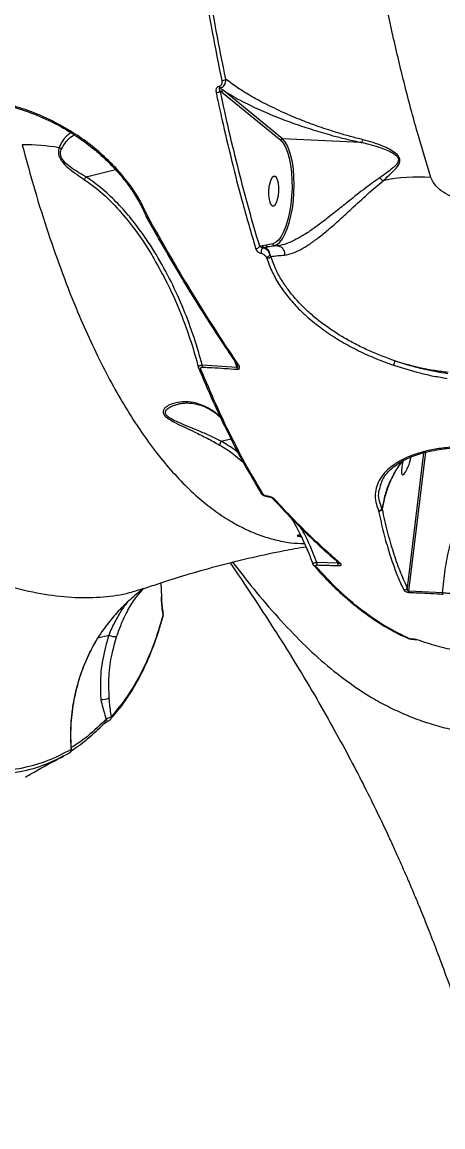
# Model space of a CAD drawing. Header units: millimetres. Extents: x -6328 to 5334, y -5037 to 4112.
# Drawn here: x -2576.2 to -2449, y 770.3 to 1104.7 of the extents above; entities that cross this region are included whole.
import ezdxf

# ---------------------------------------------------------------- set-up
doc = ezdxf.new("R2010")
doc.units = ezdxf.units.MM
for name, color, linetype in [('DIKOM_ОБЪЕКТ', 7, 'Continuous'), ('DIKOM_РАЗМЕР_ЗОНА', 7, 'Continuous'), ('DIKOM_РАЗМЕР_ОБЪЕКТА', 7, 'Continuous')]:
    doc.layers.add(name, color=color, linetype=linetype)
doc.styles.add('style1', font='arial.ttf', dxfattribs={"width": 0.8})
doc.dimstyles.new('1-50', dxfattribs={"dimtxt": 300, "dimasz": 200, "dimexe": 100, "dimexo": 0, "dimgap": 100, "dimtad": 1, "dimtxsty": 'style1', "dimcen": 200, "dimclrd": 7, "dimclre": 7, "dimclrt": 7, "dimadec": 1, "dimazin": 2, "dimtfac": 1, "dimtmove": 0, "dimatfit": 2, "dimfxl": 0, "dimlwd": 25, "dimlwe": 18, "dimarcsym": 0})

# ---------------------------------------------------------------- blocks, each defined once
blk = doc.blocks.new('*D2')
at = {"layer": 'Defpoints', "color": 0, "transparency": 16777216}
for p in [(-5303.77, 2121.42), (-1621.11, 2121.42), (560.33, -2395.62)]:
    blk.add_point(p, dxfattribs=at)
at = {"layer": 'DIKOM_РАЗМЕР_ОБЪЕКТА', "color": 7, "lineweight": 18, "transparency": 16777216}
for p, q in [((-1621.11, 2121.42), (-5403.77, 2121.42)), ((560.33, -2395.62), (-5403.77, -2395.62))]:
    blk.add_line(p, q, dxfattribs=at)
at = {"layer": 'DIKOM_РАЗМЕР_ОБЪЕКТА', "color": 7, "lineweight": 25, "transparency": 16777216}
blk.add_line((-5303.77, -2195.62), (-5303.77, 1921.42), dxfattribs=at)
at = {"layer": 'DIKOM_РАЗМЕР_ОБЪЕКТА', "color": 7, "transparency": 16777216}
for points in [[(-5337.11, 1921.42), (-5270.44, 1921.42), (-5303.77, 2121.42)], [(-5337.11, -2195.62), (-5270.44, -2195.62), (-5303.77, -2395.62)]]:
    blk.add_solid(points, dxfattribs=at)
at = {"layer": 'DIKOM_РАЗМЕР_ОБЪЕКТА', "color": 7, "transparency": 16777216, "insert": (-5556.94, -137.1), "char_height": 300, "attachment_point": 5, "rotation": 90, "style": 'style1'}
blk.add_mtext('4500', dxfattribs=at)
blk = doc.blocks.new('*D3')
at = {"layer": 'Defpoints', "color": 0, "transparency": 16777216}
for p in [(-1814.92, 4111.71), (-5877.98, -3895.62), (33.33, -3895.62)]:
    blk.add_point(p, dxfattribs=at)
at = {"layer": 'DIKOM_РАЗМЕР_ЗОНА', "color": 7, "lineweight": 18, "transparency": 16777216}
for p, q in [((-1814.92, 4111.71), (-5977.98, 4111.71)), ((33.33, -3895.62), (-5977.98, -3895.62))]:
    blk.add_line(p, q, dxfattribs=at)
at = {"layer": 'DIKOM_РАЗМЕР_ЗОНА', "color": 7, "lineweight": 25, "transparency": 16777216}
blk.add_line((-5877.98, 3911.71), (-5877.98, -3695.62), dxfattribs=at)
at = {"layer": 'DIKOM_РАЗМЕР_ЗОНА', "color": 7, "transparency": 16777216}
for points in [[(-5911.31, 3911.71), (-5844.65, 3911.71), (-5877.98, 4111.71)], [(-5911.31, -3695.62), (-5844.65, -3695.62), (-5877.98, -3895.62)]]:
    blk.add_solid(points, dxfattribs=at)
at = {"layer": 'DIKOM_РАЗМЕР_ЗОНА', "color": 7, "transparency": 16777216, "insert": (-6131.15, 108.05), "char_height": 300, "attachment_point": 5, "rotation": 90, "style": 'style1'}
blk.add_mtext('8000', dxfattribs=at)

msp = doc.modelspace()

# ---------------------------------------------------------------- linework, layer by layer
at = {"layer": 'DIKOM_ОБЪЕКТ', "color": 7, "linetype": 'Continuous', "lineweight": 15}
for p, q in [((-2516.297, 1083.878), (-2515.94, 1083.585)), ((-2515.94, 1083.585), (-2498.024, 1068.938)), ((-2497.49, 1069.398), (-2515.406, 1084.045)), ((-2498.024, 1068.938), (-2497.774, 1068.707)), ((-2473.726, 1068.278), (-2497.49, 1069.398)), ((-2556.848, 1057.852), (-2547.917, 1060.051)), ((-2538.658, 1045.87), (-2538.436, 1045.389)), ((-2537.887, 1045.299), (-2538.015, 1045.558)), ((-2537.867, 1045.264), (-2537.887, 1045.299)), ((-2503.544, 1037.009), (-2504.376, 1036.841)), ((-2502.401, 1037.235), (-2503.544, 1037.009)), ((-2503.537, 1036.417), (-2503.136, 1036.494)), ((-2500.424, 1037.595), (-2502.401, 1037.235)), ((-2501.942, 1036.715), (-2499.965, 1037.074)), ((-2498.877, 1037.023), (-2501.942, 1036.715)), ((-2498.877, 1037.023), (-2499.965, 1037.074)), ((-2498.874, 1037.023), (-2498.877, 1037.023)), ((-2502.372, 1033.542), (-2502.215, 1033.18)), ((-2501.027, 1033.783), (-2501.192, 1034.399)), ((-2522.902, 1000.23), (-2522.866, 1000.132)), ((-2522.894, 1000.232), (-2522.822, 999.983)), ((-2511.309, 1000.187), (-2521.729, 1000.839)), ((-2511.862, 1002.004), (-2511.309, 1000.187)), ((-2529.066, 989.069), (-2528.957, 989.102)), ((-2516.057, 977.88), (-2513.063, 978.618)), ((-2512.818, 974.29), (-2509.334, 971.487)), ((-2454.827, 974.361), (-2459.76, 933.51)), ((-2459.257, 932.497), (-2454.18, 974.538)), ((-2462.254, 970.576), (-2462.934, 969.544)), ((-2461.396, 971.742), (-2462.254, 970.576)), ((-2462.058, 970.701), (-2461.254, 971.827)), ((-2467.295, 957.349), (-2466.724, 959.938)), ((-2467.292, 957.376), (-2466.784, 959.733)), ((-2468.489, 956.92), (-2468.442, 956.765)), ((-2468.442, 956.765), (-2468.438, 956.744)), ((-2467.292, 957.376), (-2467.428, 957.438)), ((-2467.295, 957.349), (-2467.292, 957.376)), ((-2488.139, 940.342), (-2488.157, 940.363)), ((-2480.787, 940.915), (-2487.155, 941.107)), ((-2480.956, 941.47), (-2480.787, 940.915)), ((-2480.411, 940.975), (-2480.427, 940.989)), ((-2534.244, 934.986), (-2534.06, 930.779)), ((-2449.205, 931.991), (-2459.257, 932.497)), ((-2553.265, 918.364), (-2549.972, 919.175)), ((-2564.072, 882.408), (-2563.489, 882.76)), ((-2562.581, 883.169), (-2562.423, 883.253))]:
    msp.add_line(p, q, dxfattribs=at)
at = {"layer": 'DIKOM_ОБЪЕКТ', "color": 7, "linetype": 'Continuous', "lineweight": 15, "flags": 128}
for points in [[(-2499.965, 1037.074), (-2499.123, 1037.419), (-2498.293, 1038.114), (-2497.493, 1039.142), (-2496.74, 1040.483), (-2496.051, 1042.106), (-2495.441, 1043.977), (-2494.922, 1046.054), (-2494.506, 1048.294), (-2494.203, 1050.647), (-2494.018, 1053.062), (-2493.956, 1055.487), (-2494.017, 1057.87), (-2494.202, 1060.158), (-2494.505, 1062.302), (-2494.92, 1064.255), (-2495.438, 1065.976), (-2496.048, 1067.427), (-2496.737, 1068.575), (-2497.49, 1069.398)], [(-2497.774, 1068.707), (-2497.256, 1068.086), (-2496.557, 1066.884), (-2495.945, 1065.359), (-2495.434, 1063.548), (-2495.037, 1061.496), (-2494.764, 1059.251), (-2494.62, 1056.869), (-2494.61, 1054.406), (-2494.733, 1051.923), (-2494.987, 1049.478), (-2495.366, 1047.132), (-2495.86, 1044.94), (-2496.457, 1042.956), (-2497.143, 1041.228), (-2497.902, 1039.797), (-2498.715, 1038.699), (-2499.287, 1038.157)], [(-2500.606, 1057.642), (-2501.007, 1056.957), (-2501.337, 1055.995), (-2501.571, 1054.834), (-2501.689, 1053.569), (-2501.682, 1052.301), (-2501.55, 1051.134), (-2501.304, 1050.162), (-2500.963, 1049.463), (-2500.557, 1049.095), (-2500.116, 1049.087), (-2499.678, 1049.44), (-2499.278, 1050.125), (-2498.947, 1051.087), (-2498.713, 1052.248), (-2498.595, 1053.513), (-2498.603, 1054.781), (-2498.735, 1055.948), (-2498.981, 1056.92), (-2499.321, 1057.619), (-2499.728, 1057.987), (-2500.168, 1057.995), (-2500.606, 1057.642)], [(-2499.287, 1038.157), (-2499.563, 1037.959), (-2500.424, 1037.595)], [(-2522.827, 999.98), (-2522.84, 1000.016), (-2522.866, 1000.132)], [(-2462.934, 969.544), (-2462.788, 969.645), (-2462.758, 969.686)], [(-2501.92, 961.194), (-2501.864, 961.11), (-2501.808, 961.082)], [(-2456.8, 917.754), (-2456.954, 917.768), (-2457.095, 917.806)], [(-2550.812, 893.738), (-2550.72, 893.577), (-2550.636, 893.427), (-2550.562, 893.292), (-2550.502, 893.177), (-2550.457, 893.087), (-2550.429, 893.024), (-2550.42, 892.992), (-2550.428, 892.991)], [(-2551.333, 892.379), (-2551.409, 892.311), (-2551.539, 892.228)]]:
    msp.add_lwpolyline(points, dxfattribs=at)
at = {"layer": 'DIKOM_ОБЪЕКТ', "color": 7, "linetype": 'Continuous', "lineweight": 15}
for centre, radius, start, end in [((-2515.725, 1088.416), 1.448, 264.99137, 318.88177), ((-2517.402, 1084.703), 1.379, 264.23675, 323.28819), ((-2515.953, 1085.426), 0.739, 196.13351, 231.8069), ((-2515.415, 1083.515), 0.53, 89.01483, 172.42893), ((-2575.098, 1006.646), 60.887, 80.44002, 90.99875), ((-2563.807, 1068.921), 2.526, 242.1745, 260.90427), ((-2497.499, 1068.868), 0.53, 89.01483, 172.42988), ((-2464.509, 1060.593), 4.681, 219.79714, 236.24242), ((-2456.245, 1003.737), 54.067, 86.169, 101.59212), ((-2538.055, 1045.835), 0.562, 218.93112, 287.42445), ((-2538.027, 1045.82), 0.579, 219.02225, 286.10227), ((-2505.487, 1037.438), 1.261, 265.10067, 331.74769), ((-2503.038, 1036.991), 0.506, 177.96571, 258.84525), ((-2503.648, 1034.07), 2.477, 7.63874, 78.07855), ((-2501.901, 1037.213), 0.5, 177.50045, 265.31972), ((-2499.924, 1037.573), 0.5, 177.50153, 265.31762), ((-2501.452, 1034.997), 2.522, 145.74035, 186.1165), ((-2502.495, 1034.952), 1.416, 274.99344, 336.9952), ((-2502.125, 1034.474), 1.297, 266.03323, 327.81136), ((-2522.164, 1000.296), 0.734, 205.43547, 273.65295), ((-2519.777, 1000.846), 1.952, 180.21032, 196.96332), ((-2510.858, 1001.595), 0.613, 217.09449, 279.85726), ((-2509.355, 1000.142), 1.954, 178.67368, 195.36048), ((-2431.798, 990.732), 33.696, 160.18661, 162.50312), ((-2513.197, 976.166), 3.334, 149.05707, 170.98721), ((-2503.382, 962.507), 0.713, 189.65433, 211.23061), ((-2503.319, 962.575), 0.803, 213.02356, 271.15395), ((-2500.076, 961.162), 0.699, 222.88887, 275.28002), ((-2468.372, 958.024), 1.111, 263.95033, 328.15856), ((-2468.252, 957.794), 1.047, 259.56851, 336.46903), ((-2468.258, 957.785), 1.056, 260.16788, 335.6676), ((-2487.517, 940.896), 0.833, 221.74426, 270.54459), ((-2485.764, 941.082), 1.391, 178.97713, 209.25852), ((-2479.403, 940.865), 1.385, 177.9182, 208.21681), ((-2479.926, 941.549), 0.752, 229.81211, 271.83479), ((-2460.733, 933.88), 1.04, 263.95455, 339.20724), ((-2458.517, 932.608), 0.749, 188.57209, 223.85287), ((-2448.47, 932.08), 0.74, 186.88435, 221.89531), ((-2534.349, 925.055), 0.817, 345.76544, 15.26422), ((-2459.094, 918.961), 0.875, 246.16185, 270.07157), ((-2552.041, 904.685), 5.029, 265.99511, 295.85087), ((-2551.977, 893.007), 0.9, 315.7267, 19.74616), ((-2550.082, 894.333), 0.915, 319.00945, 11.81881), ((-2562.311, 884.357), 0.941, 298.49901, 10.32115), ((-2564.483, 883.177), 0.872, 298.10842, 320.68489)]:
    msp.add_arc(centre, radius, start, end, dxfattribs=at)
for start_param, end_param in [(3.6346609, 5.01251), (1.667089, 3.6346609)]:
    msp.add_ellipse((-2459.919, 972.11), major_axis=(1.327, 4.436), ratio=0.2202402, start_param=start_param, end_param=end_param, dxfattribs=at)
for points, knots in [([(-2452.633, 1057.683), (-2454.012, 1062.185), (-2456.771, 1071.189), (-2460.589, 1085.545), (-2464.161, 1100.507), (-2467.471, 1116.196), (-2470.494, 1132.504), (-2473.229, 1149.479), (-2475.647, 1166.995), (-2477.607, 1183.888), (-2479.164, 1199.956), (-2480.384, 1215.151), (-2481.375, 1230.593), (-2482.134, 1246.32), (-2482.654, 1262.259), (-2482.933, 1278.435), (-2482.965, 1294.755), (-2482.754, 1310.687), (-2482.326, 1326.147), (-2481.663, 1342.169), (-2480.699, 1359.232), (-2479.378, 1377.286), (-2477.635, 1396.658), (-2475.387, 1417.259), (-2472.867, 1436.54), (-2470.389, 1453.142), (-2467.921, 1468.156), (-2465.06, 1483.9), (-2461.762, 1500.274), (-2457.931, 1517.534), (-2453.501, 1535.516), (-2448.827, 1552.511), (-2444.314, 1567.44), (-2440.05, 1580.461), (-2435.598, 1593.013), (-2430.977, 1605.039), (-2426.191, 1616.532), (-2421.251, 1627.44), (-2416.168, 1637.824), (-2412.667, 1644.224), (-2410.914, 1647.429)], [0, 0, 0, 0, 0.0277428, 0.0554856, 0.0835918, 0.1116979, 0.1402848, 0.1688716, 0.1978427, 0.2268138, 0.2503664, 0.2739191, 0.2976931, 0.3214671, 0.3455316, 0.3695961, 0.393891, 0.4181859, 0.4402547, 0.4623235, 0.4890861, 0.5158638, 0.5426264, 0.5757713, 0.6089163, 0.6309326, 0.652949, 0.6796477, 0.7063614, 0.7330602, 0.7661254, 0.7991906, 0.8241634, 0.8492229, 0.8742824, 0.8994293, 0.9244842, 0.9496267, 0.9747692, 1, 1, 1, 1]), ([(-2525.892, 1148.032), (-2525.197, 1142.753), (-2523.804, 1132.187), (-2521.399, 1116.757), (-2518.78, 1101.613), (-2516.828, 1091.856), (-2515.851, 1086.974)], [0, 0, 0, 0, 0.2488775, 0.4981996, 0.7488726, 1, 1, 1, 1]), ([(-2514.634, 1087.464), (-2515.6, 1092.292), (-2517.534, 1101.958), (-2520.142, 1117.02), (-2522.553, 1132.459), (-2523.953, 1143.079), (-2524.653, 1148.393)], [0, 0, 0, 0, 0.2488778, 0.4982002, 0.748873, 1, 1, 1, 1]), ([(-2515.851, 1086.974), (-2515.815, 1086.644), (-2515.76, 1086.156), (-2515.976, 1085.621), (-2516.222, 1085.357), (-2516.47, 1085.244), (-2516.618, 1085.226), (-2516.663, 1085.221)], [0, 0, 0, 0, 0.4385519, 0.6486814, 0.8192315, 0.9451773, 1, 1, 1, 1]), ([(-2516.41, 1084.845), (-2516.334, 1084.853), (-2516.088, 1084.88), (-2515.661, 1085.041), (-2515.184, 1085.425), (-2514.766, 1086.11), (-2514.61, 1086.84), (-2514.629, 1087.338), (-2514.634, 1087.464)], [0, 0, 0, 0, 0.0635458, 0.2059318, 0.3867575, 0.5938455, 0.8977465, 1, 1, 1, 1]), ([(-2473.12, 1069.095), (-2474.44, 1069.424), (-2477.082, 1070.082), (-2481.547, 1071.385), (-2486.453, 1072.991), (-2491.598, 1074.918), (-2496.873, 1077.128), (-2502.038, 1079.569), (-2506.946, 1082.228), (-2511.198, 1084.851), (-2513.489, 1086.594), (-2514.634, 1087.464)], [0, 0, 0, 0, 0.0661314, 0.1323031, 0.238336, 0.3447311, 0.4509767, 0.593956, 0.7292239, 0.864722, 1, 1, 1, 1]), ([(-2516.663, 1085.221), (-2516.712, 1085.215), (-2516.871, 1085.196), (-2517.135, 1085.071), (-2517.404, 1084.779), (-2517.637, 1084.199), (-2517.579, 1083.675), (-2517.54, 1083.331)], [0, 0, 0, 0, 0.0555185, 0.1783962, 0.3495223, 0.5728916, 1, 1, 1, 1]), ([(-2517.54, 1083.331), (-2517.427, 1082.795), (-2516.857, 1080.115), (-2515.341, 1073.212), (-2512.895, 1062.826), (-2509.526, 1049.672), (-2507.002, 1041.01), (-2505.595, 1036.182)], [0, 0, 0, 0, 0.0321573, 0.1607921, 0.4182836, 0.6757752, 1, 1, 1, 1]), ([(-2516.297, 1083.878), (-2516.38, 1084.049), (-2516.504, 1084.302), (-2516.556, 1084.6), (-2516.535, 1084.749), (-2516.482, 1084.827), (-2516.425, 1084.842), (-2516.41, 1084.845)], [0, 0, 0, 0, 0.4939038, 0.7308129, 0.8854639, 0.9700829, 1, 1, 1, 1]), ([(-2515.406, 1084.045), (-2515.517, 1084.133), (-2515.854, 1084.398), (-2516.188, 1084.666), (-2516.41, 1084.845)], [0, 0, 0, 0, 0.3320291, 1, 1, 1, 1]), ([(-2504.376, 1036.841), (-2505.459, 1040.531), (-2507.627, 1047.916), (-2510.678, 1059.512), (-2513.595, 1071.456), (-2515.396, 1079.736), (-2516.297, 1083.878)], [0, 0, 0, 0, 0.2491447, 0.4986289, 0.7491418, 1, 1, 1, 1]), ([(-2515.406, 1084.045), (-2513.758, 1083.042), (-2510.462, 1081.036), (-2504.534, 1078.182), (-2498.673, 1075.73), (-2493.13, 1073.683), (-2487.724, 1071.897), (-2482.573, 1070.406), (-2477.884, 1069.196), (-2475.112, 1068.584), (-2473.726, 1068.278)], [0, 0, 0, 0, 0.1801421, 0.3602677, 0.5134826, 0.627815, 0.7423229, 0.8564285, 0.9282344, 1, 1, 1, 1]), ([(-2538.015, 1045.558), (-2538.763, 1047.195), (-2540.257, 1050.468), (-2543.442, 1055.327), (-2547.263, 1060.031), (-2551.73, 1064.49), (-2556.759, 1068.606), (-2562.273, 1072.289), (-2568.184, 1075.46), (-2574.403, 1078.045), (-2580.818, 1079.985), (-2587.32, 1081.221), (-2593.827, 1081.789), (-2598.048, 1081.545), (-2600.16, 1081.422)], [0, 0, 0, 0, 0.0836186, 0.1671661, 0.2504175, 0.3338525, 0.4173036, 0.5004885, 0.5837385, 0.6671385, 0.7504577, 0.8333964, 0.916628, 1, 1, 1, 1]), ([(-2599.878, 1081.024), (-2598.13, 1081.136), (-2594.899, 1081.343), (-2590.335, 1081.108), (-2586.564, 1080.663), (-2583.493, 1080.119), (-2580.844, 1079.526), (-2576.634, 1078.403), (-2570.754, 1076.307), (-2564.339, 1073.108), (-2559.086, 1069.809), (-2554.986, 1066.762), (-2551.941, 1064.119), (-2549.665, 1061.916), (-2547.784, 1059.946), (-2545.593, 1057.41), (-2543.157, 1054.168), (-2540.634, 1050.201), (-2539.323, 1047.313), (-2538.618, 1045.759)], [0, 0, 0, 0, 0.0701802, 0.129738, 0.1786071, 0.2171349, 0.2493486, 0.2821765, 0.3826485, 0.4841388, 0.5519989, 0.6189717, 0.6815179, 0.7108918, 0.746106, 0.7924193, 0.8499586, 0.9192825, 1, 1, 1, 1]), ([(-2561.416, 1071.19), (-2561.83, 1070.906), (-2562.73, 1070.291), (-2564.007, 1068.774), (-2564.657, 1067.387), (-2564.985, 1066.687)], [0, 0, 0, 0, 0.2972167, 0.6456206, 1, 1, 1, 1]), ([(-2564.206, 1066.427), (-2563.762, 1067.153), (-2562.864, 1068.623), (-2561.484, 1069.967), (-2560.632, 1070.432), (-2560.406, 1070.556)], [0, 0, 0, 0, 0.4177166, 0.84549, 1, 1, 1, 1]), ([(-2576.159, 1067.524), (-2574.909, 1062.932), (-2572.404, 1053.732), (-2568.319, 1040.775), (-2563.994, 1028.453), (-2559.682, 1017.549), (-2555.445, 1007.933), (-2551.32, 999.478), (-2547.032, 991.572), (-2542.57, 984.209), (-2537.945, 977.432), (-2533.15, 971.254), (-2528.209, 965.719), (-2523.237, 960.956), (-2518.261, 956.94), (-2513.491, 953.763), (-2508.837, 951.263), (-2504.31, 949.354), (-2499.715, 947.973), (-2495.243, 947.035), (-2492.275, 946.946), (-2490.88, 946.904)], [0, 0, 0, 0, 0.0626696, 0.1255709, 0.1886279, 0.2519207, 0.3042311, 0.3566316, 0.4094565, 0.462375, 0.515971, 0.5696658, 0.6238071, 0.6780514, 0.7288577, 0.7797502, 0.8246829, 0.8696157, 0.914792, 0.9599683, 1, 1, 1, 1]), ([(-2564.985, 1066.687), (-2565.112, 1066.171), (-2565.341, 1065.23), (-2564.914, 1063.602), (-2563.723, 1061.866), (-2561.821, 1060.168), (-2559.559, 1058.508), (-2558.053, 1057.493), (-2557.292, 1056.981)], [0, 0, 0, 0, 0.1672668, 0.3043206, 0.4416754, 0.6370331, 0.8167204, 1, 1, 1, 1]), ([(-2473.726, 1068.278), (-2473.725, 1068.278), (-2473.721, 1068.278), (-2473.717, 1068.278), (-2473.716, 1068.278), (-2473.716, 1068.279)], [0, 0, 0, 0, 0.3909841, 0.7860417, 1, 1, 1, 1]), ([(-2473.716, 1068.279), (-2473.618, 1068.356), (-2473.437, 1068.5), (-2473.232, 1068.856), (-2473.135, 1069.062), (-2473.12, 1069.095)], [0, 0, 0, 0, 0.4994815, 0.9205566, 1, 1, 1, 1]), ([(-2473.716, 1068.279), (-2473.713, 1068.278), (-2471.66, 1067.87), (-2468.911, 1067.158), (-2465.615, 1065.872), (-2463.933, 1065.018), (-2462.821, 1064.12), (-2462.386, 1063.311), (-2462.449, 1062.446), (-2463.111, 1061.475), (-2464.929, 1059.809), (-2466.766, 1058.529), (-2468.105, 1057.597)], [0, 0, 0, 0, 0.0003162, 0.2742391, 0.3682386, 0.4635033, 0.5235102, 0.5648333, 0.606153, 0.6747017, 0.7630002, 1, 1, 1, 1]), ([(-2467.11, 1056.701), (-2465.872, 1057.782), (-2464.159, 1059.277), (-2462.537, 1061.201), (-2461.981, 1062.33), (-2461.981, 1063.309), (-2462.425, 1064.222), (-2463.506, 1065.246), (-2465.156, 1066.261), (-2468.392, 1067.755), (-2471.112, 1068.526), (-2473.12, 1069.095)], [0, 0, 0, 0, 0.2311133, 0.319666, 0.3914023, 0.4366917, 0.482219, 0.5456618, 0.6397129, 0.7342294, 1, 1, 1, 1]), ([(-2556.854, 1057.847), (-2556.856, 1057.848), (-2557.02, 1057.944), (-2557.913, 1058.464), (-2559.539, 1059.422), (-2561.65, 1060.823), (-2563.39, 1062.273), (-2564.406, 1063.765), (-2564.669, 1065.182), (-2564.371, 1065.983), (-2564.206, 1066.427)], [0, 0, 0, 0, 0.0002729, 0.0414504, 0.2242979, 0.4065738, 0.5849828, 0.712481, 0.840453, 1, 1, 1, 1]), ([(-2557.292, 1056.981), (-2557.285, 1056.999), (-2557.241, 1057.109), (-2557.119, 1057.376), (-2556.948, 1057.681), (-2556.854, 1057.847)], [0, 0, 0, 0, 0.0844006, 0.5004757, 1, 1, 1, 1]), ([(-2557.292, 1056.981), (-2556.207, 1056.215), (-2552.93, 1053.902), (-2548.012, 1049.248), (-2542.319, 1042.406), (-2538.211, 1036.594), (-2536.166, 1032.739), (-2535.754, 1031.964)], [0, 0, 0, 0, 0.1200798, 0.3628699, 0.6060439, 0.9207482, 1, 1, 1, 1]), ([(-2556.848, 1057.852), (-2556.849, 1057.851), (-2556.851, 1057.851), (-2556.853, 1057.849), (-2556.854, 1057.848), (-2556.854, 1057.847)], [0, 0, 0, 0, 0.4569013, 0.8306736, 1, 1, 1, 1]), ([(-2521.729, 1000.839), (-2522.2, 1002.545), (-2523.477, 1007.176), (-2526.038, 1014.628), (-2529.573, 1023.1), (-2533.746, 1031.303), (-2537.872, 1038.014), (-2541.88, 1043.589), (-2545.612, 1048.129), (-2549.945, 1052.56), (-2553.756, 1055.764), (-2556.149, 1057.38), (-2556.848, 1057.852)], [0, 0, 0, 0, 0.0783339, 0.2125921, 0.3472662, 0.4817928, 0.6158493, 0.6916662, 0.7820716, 0.8726186, 0.9628125, 1, 1, 1, 1]), ([(-2468.105, 1057.597), (-2469.733, 1056.42), (-2473.031, 1054.038), (-2477.641, 1050.349), (-2481.849, 1046.968), (-2485.31, 1044.258), (-2488.564, 1041.875), (-2491.356, 1040.033), (-2493.924, 1038.591), (-2496.432, 1037.487), (-2498.045, 1037.094), (-2498.873, 1037.023), (-2498.874, 1037.023)], [0, 0, 0, 0, 0.1631305, 0.3304636, 0.4442545, 0.5606093, 0.6523823, 0.7464294, 0.8222581, 0.9001192, 0.9999871, 1, 1, 1, 1]), ([(-2496.893, 1034.186), (-2496.006, 1034.349), (-2494.459, 1034.633), (-2491.923, 1035.856), (-2489.408, 1037.384), (-2486.634, 1039.402), (-2483.495, 1041.967), (-2480.122, 1044.951), (-2476.152, 1048.605), (-2471.758, 1052.695), (-2468.676, 1055.351), (-2467.11, 1056.701)], [0, 0, 0, 0, 0.1045096, 0.1823156, 0.2623965, 0.3546203, 0.4495241, 0.5618071, 0.6772358, 0.8359151, 1, 1, 1, 1]), ([(-2441.909, 1050.541), (-2443.004, 1050.769), (-2445.168, 1051.22), (-2448.251, 1052.69), (-2450.766, 1054.589), (-2452.14, 1056.366), (-2452.526, 1057.397), (-2452.633, 1057.683)], [0, 0, 0, 0, 0.2385226, 0.4713368, 0.696805, 0.9159909, 1, 1, 1, 1]), ([(-2538.612, 1045.769), (-2538.629, 1045.782), (-2538.664, 1045.81), (-2538.67, 1045.853), (-2538.674, 1045.875)], [0, 0, 0, 0, 0.4721525, 1, 1, 1, 1]), ([(-2538.015, 1045.558), (-2538.106, 1045.56), (-2538.294, 1045.564), (-2538.504, 1045.642), (-2538.581, 1045.732), (-2538.612, 1045.769)], [0, 0, 0, 0, 0.3576693, 0.7339493, 1, 1, 1, 1]), ([(-2538.497, 1045.491), (-2538.493, 1045.483), (-2538.487, 1045.474), (-2538.483, 1045.466), (-2538.482, 1045.464)], [0, 0, 0, 0, 0.7925694, 1, 1, 1, 1]), ([(-2538.484, 1045.452), (-2537.3, 1043.332), (-2534.56, 1038.424), (-2530.216, 1030.975), (-2525.46, 1023.061), (-2520.658, 1015.362), (-2515.952, 1008.057), (-2512.835, 1003.44), (-2511.342, 1001.228)], [0, 0, 0, 0, 0.133409, 0.3087921, 0.4844708, 0.6606369, 0.8374815, 1, 1, 1, 1]), ([(-2510.753, 1000.991), (-2511.028, 1001.397), (-2512.405, 1003.427), (-2515.978, 1008.792), (-2521.449, 1017.325), (-2529.143, 1029.874), (-2534.574, 1039.455), (-2537.867, 1045.264)], [0, 0, 0, 0, 0.0299896, 0.1499527, 0.3900715, 0.6301904, 1, 1, 1, 1]), ([(-2503.537, 1036.417), (-2503.568, 1036.422), (-2503.626, 1036.433), (-2503.743, 1036.467), (-2503.912, 1036.533), (-2504.13, 1036.649), (-2504.283, 1036.758), (-2504.36, 1036.827), (-2504.376, 1036.841)], [0, 0, 0, 0, 0.0644764, 0.1180643, 0.268991, 0.5294818, 0.8996044, 1, 1, 1, 1]), ([(-2503.136, 1036.494), (-2503.017, 1036.517), (-2502.624, 1036.593), (-2502.222, 1036.665), (-2501.942, 1036.715)], [0, 0, 0, 0, 0.3030029, 1, 1, 1, 1]), ([(-2498.874, 1037.023), (-2498.645, 1036.978), (-2498.187, 1036.889), (-2497.586, 1036.414), (-2497.134, 1035.747), (-2496.907, 1035.01), (-2496.873, 1034.477), (-2496.89, 1034.23), (-2496.893, 1034.186)], [0, 0, 0, 0, 0.2045647, 0.4091293, 0.6136943, 0.8182601, 0.9675585, 1, 1, 1, 1]), ([(-2505.595, 1036.182), (-2505.578, 1036.131), (-2505.497, 1035.89), (-2505.255, 1035.495), (-2504.826, 1035.098), (-2504.388, 1034.838), (-2504.103, 1034.765), (-2503.96, 1034.728)], [0, 0, 0, 0, 0.0843516, 0.4026499, 0.6518232, 0.8254915, 1, 1, 1, 1]), ([(-2503.96, 1034.728), (-2503.812, 1034.689), (-2503.516, 1034.613), (-2503.055, 1034.339), (-2502.649, 1033.976), (-2502.46, 1033.68), (-2502.372, 1033.542)], [0, 0, 0, 0, 0.2096764, 0.4181568, 0.729856, 1, 1, 1, 1]), ([(-2501.192, 1034.399), (-2501.303, 1034.634), (-2501.548, 1035.151), (-2502.143, 1035.771), (-2502.841, 1036.228), (-2503.301, 1036.352), (-2503.537, 1036.417)], [0, 0, 0, 0, 0.2543422, 0.5586974, 0.7734627, 1, 1, 1, 1]), ([(-2502.215, 1033.18), (-2501.69, 1031.733), (-2500.682, 1028.949), (-2498.351, 1024.919), (-2495.563, 1021.117), (-2492.233, 1017.472), (-2488.401, 1014.03), (-2484.132, 1010.817), (-2479.491, 1007.861), (-2474.529, 1005.205), (-2469.333, 1002.828), (-2465.732, 1001.517), (-2463.935, 1000.862)], [0, 0, 0, 0, 0.1070822, 0.2059729, 0.3051836, 0.4040767, 0.5033365, 0.6029167, 0.7021785, 0.8013468, 0.9008323, 1, 1, 1, 1]), ([(-2501.027, 1033.783), (-2500.344, 1033.865), (-2499.129, 1034.009), (-2497.574, 1034.133), (-2496.893, 1034.186)], [0, 0, 0, 0, 0.5623929, 1, 1, 1, 1]), ([(-2463.499, 1002.153), (-2466.103, 1003.12), (-2470.043, 1004.584), (-2475.055, 1007.018), (-2479.879, 1009.653), (-2484.365, 1012.614), (-2488.399, 1015.842), (-2492.088, 1019.232), (-2495.248, 1022.847), (-2497.782, 1026.612), (-2499.64, 1029.951), (-2500.515, 1032.367), (-2501.027, 1033.783)], [0, 0, 0, 0, 0.1468748, 0.2222339, 0.2981482, 0.444988, 0.5203448, 0.5962631, 0.7424206, 0.8174389, 0.8930195, 1, 1, 1, 1]), ([(-2539.585, 933.244), (-2540.963, 932.782), (-2544.742, 931.517), (-2551.542, 930.479), (-2560.068, 930.295), (-2569.265, 931.29), (-2578.096, 933.222), (-2586.341, 935.728), (-2593.83, 938.491), (-2601.606, 941.832), (-2609.652, 945.753), (-2617.988, 950.272), (-2626.571, 955.378), (-2635.393, 961.073), (-2644.251, 967.224), (-2653.114, 973.787), (-2661.965, 980.727), (-2670.943, 988.152), (-2679.305, 995.416), (-2686.993, 1002.376), (-2693.994, 1008.928), (-2701.035, 1015.739), (-2708.919, 1023.588), (-2714.465, 1029.367), (-2717.645, 1032.68)], [0, 0, 0, 0, 0.0356637, 0.0977986, 0.160153, 0.2229537, 0.2859796, 0.3301952, 0.3745664, 0.4190153, 0.4640269, 0.5091186, 0.5547823, 0.6005288, 0.6464416, 0.6900526, 0.7336638, 0.7775603, 0.8214569, 0.8547868, 0.8881167, 0.9215722, 0.9550277, 1, 1, 1, 1]), ([(-2535.754, 1031.964), (-2534.467, 1029.677), (-2531.464, 1024.343), (-2528.044, 1016.223), (-2525.022, 1007.89), (-2523.584, 1002.718), (-2522.866, 1000.132)], [0, 0, 0, 0, 0.2270745, 0.5297171, 0.7648553, 1, 1, 1, 1]), ([(-2521.729, 1000.839), (-2521.904, 1000.82), (-2522.255, 1000.781), (-2522.641, 1000.65), (-2522.876, 1000.479), (-2522.944, 1000.331), (-2522.908, 1000.246), (-2522.902, 1000.23)], [0, 0, 0, 0, 0.2266384, 0.4531475, 0.6843298, 0.9426202, 1, 1, 1, 1]), ([(-2522.866, 1000.132), (-2521.402, 996.652), (-2518.471, 989.686), (-2513.847, 979.982), (-2509.07, 970.782), (-2505.747, 965.188), (-2504.085, 962.388)], [0, 0, 0, 0, 0.2489044, 0.4982428, 0.7488997, 1, 1, 1, 1]), ([(-2522.117, 999.563), (-2522.15, 999.668), (-2522.208, 999.852), (-2522.152, 1000.074), (-2522.022, 1000.205), (-2521.851, 1000.273), (-2521.713, 1000.275), (-2521.644, 1000.276)], [0, 0, 0, 0, 0.3196286, 0.5618766, 0.7279416, 0.8640377, 1, 1, 1, 1]), ([(-2521.644, 1000.276), (-2521.009, 1000.244), (-2517.833, 1000.084), (-2514.364, 999.86), (-2511.531, 999.646), (-2511.239, 999.624)], [0, 0, 0, 0, 0.1831691, 0.9158786, 1, 1, 1, 1]), ([(-2511.356, 1001.223), (-2511.337, 1001.2), (-2511.252, 1001.099), (-2511.219, 1000.993), (-2511.214, 1000.978), (-2511.213, 1000.976)], [0, 0, 0, 0, 0.1935684, 0.8859905, 1, 1, 1, 1]), ([(-2511.218, 1000.977), (-2511.177, 1000.839), (-2511.11, 1000.614), (-2511.084, 1000.35), (-2511.11, 1000.218), (-2511.149, 1000.169), (-2511.177, 1000.156), (-2511.209, 1000.152), (-2511.251, 1000.158), (-2511.287, 1000.176), (-2511.309, 1000.187)], [0, 0, 0, 0, 0.4109832, 0.6704854, 0.795364, 0.8386082, 0.8822684, 0.8945286, 0.9373604, 1, 1, 1, 1]), ([(-2511.239, 999.624), (-2511.138, 999.622), (-2510.934, 999.618), (-2510.697, 999.7), (-2510.513, 999.853), (-2510.411, 1000.135), (-2510.481, 1000.538), (-2510.664, 1000.843), (-2510.753, 1000.991)], [0, 0, 0, 0, 0.1098635, 0.2200424, 0.3257284, 0.4925231, 0.7537199, 1, 1, 1, 1]), ([(-2463.935, 1000.862), (-2461.268, 1000.021), (-2457.234, 998.749), (-2451.789, 997.543), (-2449.061, 997.095), (-2447.692, 996.87)], [0, 0, 0, 0, 0.4927635, 0.7454697, 1, 1, 1, 1]), ([(-2463.499, 1002.153), (-2460.86, 1001.409), (-2456.866, 1000.283), (-2451.472, 999.279), (-2448.768, 998.936), (-2447.411, 998.764)], [0, 0, 0, 0, 0.4927819, 0.7454818, 1, 1, 1, 1]), ([(-2447.568, 998.228), (-2450.18, 998.69), (-2454.131, 999.39), (-2459.474, 1000.831), (-2462.154, 1001.712), (-2463.499, 1002.153)], [0, 0, 0, 0, 0.492808, 0.7454984, 1, 1, 1, 1]), ([(-2503.302, 961.772), (-2504.954, 964.551), (-2508.259, 970.112), (-2513.032, 979.288), (-2517.68, 989.025), (-2520.637, 996.048), (-2522.117, 999.563)], [0, 0, 0, 0, 0.2489043, 0.4982428, 0.7488998, 1, 1, 1, 1]), ([(-2516.173, 985.034), (-2516.487, 985.343), (-2517.571, 986.412), (-2519.778, 987.883), (-2522.782, 989.267), (-2526.086, 989.871), (-2529.288, 989.703), (-2531.576, 988.971), (-2532.867, 988.1), (-2533.474, 987.402), (-2533.659, 986.555), (-2533.131, 985.575), (-2531.769, 984.469), (-2529.564, 983.273), (-2526.825, 981.974), (-2523.671, 980.489), (-2520.17, 978.766), (-2517.722, 977.384), (-2516.49, 976.688)], [0, 0, 0, 0, 0.0282272, 0.0975053, 0.1967256, 0.2986643, 0.4033246, 0.510106, 0.5481882, 0.5867493, 0.6290905, 0.6639412, 0.6988393, 0.7504473, 0.803129, 0.8569733, 0.9279849, 1, 1, 1, 1]), ([(-2516.057, 977.88), (-2517.156, 978.424), (-2519.364, 979.516), (-2522.648, 980.941), (-2525.827, 982.249), (-2528.721, 983.431), (-2531.009, 984.495), (-2532.382, 985.454), (-2532.957, 986.316), (-2532.766, 987.207), (-2531.839, 988.021), (-2530.531, 988.672), (-2529.523, 988.946), (-2529.066, 989.069)], [0, 0, 0, 0, 0.1185202, 0.2381459, 0.3418079, 0.4470326, 0.5407904, 0.5958274, 0.6507237, 0.7211556, 0.815003, 0.9162869, 1, 1, 1, 1]), ([(-2529.071, 989.081), (-2528.988, 989.103), (-2528.456, 989.251), (-2527.319, 989.412), (-2525.689, 989.46), (-2523.943, 989.25), (-2522.233, 988.803), (-2520.569, 988.134), (-2518.904, 987.208), (-2517.478, 986.224), (-2516.588, 985.416), (-2516.271, 985.128)], [0, 0, 0, 0, 0.0230535, 0.1484346, 0.2958129, 0.4353796, 0.5667504, 0.690437, 0.8075069, 0.9313745, 1, 1, 1, 1]), ([(-2516.49, 976.688), (-2515.338, 976.031), (-2514.066, 975.305), (-2512.926, 974.378), (-2512.818, 974.29)], [0, 0, 0, 0, 0.9053163, 1, 1, 1, 1]), ([(-2510.844, 974.373), (-2511.201, 974.657), (-2512.849, 975.965), (-2514.648, 977.039), (-2516.057, 977.88)], [0, 0, 0, 0, 0.2165644, 1, 1, 1, 1]), ([(-2428.988, 975.073), (-2430.882, 975.361), (-2434.672, 975.936), (-2440.047, 976.259), (-2445.082, 976.196), (-2449.72, 975.757), (-2454, 974.964), (-2457.846, 973.824), (-2461.222, 972.378), (-2464.079, 970.66), (-2466.358, 968.697), (-2468.048, 966.539), (-2469.122, 964.241), (-2469.543, 961.847), (-2469.399, 959.4), (-2468.792, 957.746), (-2468.489, 956.92)], [0, 0, 0, 0, 0.0751074, 0.1502148, 0.2212822, 0.2925775, 0.3636452, 0.4347702, 0.5061233, 0.5772487, 0.64834, 0.7196587, 0.7907511, 0.8604287, 0.9303186, 1, 1, 1, 1]), ([(-2463.186, 970.578), (-2463.019, 970.711), (-2462.328, 971.259), (-2460.833, 972.116), (-2458.716, 973.127), (-2456.347, 973.981), (-2453.751, 974.69), (-2450.923, 975.25), (-2447.868, 975.656), (-2444.611, 975.897), (-2441.177, 975.965), (-2437.6, 975.857), (-2433.911, 975.555), (-2430.987, 975.215), (-2429.286, 974.912), (-2428.859, 974.836)], [0, 0, 0, 0, 0.0271802, 0.1125301, 0.1965194, 0.2797673, 0.3629849, 0.4474824, 0.5331683, 0.619858, 0.7072887, 0.7951469, 0.8830647, 0.9706405, 1, 1, 1, 1]), ([(-2430.036, 975.039), (-2430.194, 974.93), (-2431.323, 974.147), (-2433.173, 972.398), (-2435.594, 969.84), (-2438.092, 966.62), (-2440.579, 962.726), (-2443.13, 957.711), (-2445.373, 952.016), (-2447.21, 945.595), (-2448.549, 938.926), (-2448.986, 934.303), (-2449.205, 931.991)], [0, 0, 0, 0, 0.0116797, 0.0837784, 0.1577185, 0.2316732, 0.3395897, 0.4481346, 0.5846592, 0.7212071, 0.8606007, 1, 1, 1, 1]), ([(-2467.983, 963.844), (-2467.807, 964.627), (-2467.496, 966.006), (-2466.236, 967.815), (-2464.916, 969.396), (-2463.585, 970.279), (-2462.927, 970.715)], [0, 0, 0, 0, 0.3046199, 0.5369243, 0.7709411, 1, 1, 1, 1]), ([(-2466.775, 959.732), (-2466.62, 960.396), (-2466.249, 961.992), (-2465.455, 964.372), (-2464.425, 966.746), (-2463.526, 968.479), (-2462.92, 969.407), (-2462.744, 969.676)], [0, 0, 0, 0, 0.1942198, 0.4668084, 0.7126168, 0.9166734, 1, 1, 1, 1]), ([(-2462.755, 969.672), (-2462.61, 969.911), (-2462.398, 970.262), (-2462.154, 970.589), (-2462.077, 970.692)], [0, 0, 0, 0, 0.6834261, 1, 1, 1, 1]), ([(-2462.254, 970.576), (-2462.237, 970.583), (-2462.16, 970.615), (-2462.124, 970.679), (-2462.096, 970.729)], [0, 0, 0, 0, 0.2145499, 1, 1, 1, 1]), ([(-2462.934, 969.544), (-2463.676, 968.246), (-2465.16, 965.648), (-2466.574, 961.636), (-2467.142, 958.843), (-2467.428, 957.438)], [0, 0, 0, 0, 0.3317424, 0.6638449, 1, 1, 1, 1]), ([(-2467.428, 957.438), (-2467.736, 958.32), (-2468.356, 960.096), (-2468.546, 962.266), (-2468.116, 963.473), (-2467.983, 963.844)], [0, 0, 0, 0, 0.405421, 0.8167745, 1, 1, 1, 1]), ([(-2503.982, 962.143), (-2503.974, 962.123), (-2503.914, 961.974), (-2503.655, 961.74), (-2503.201, 961.42), (-2502.539, 961.167), (-2502.039, 961.111), (-2501.808, 961.085)], [0, 0, 0, 0, 0.0272294, 0.1950932, 0.4297514, 0.7367902, 1, 1, 1, 1]), ([(-2501.92, 961.194), (-2501.966, 961.198), (-2502.149, 961.211), (-2502.482, 961.279), (-2502.852, 961.417), (-2503.15, 961.587), (-2503.251, 961.711), (-2503.302, 961.772)], [0, 0, 0, 0, 0.0798484, 0.318135, 0.5555822, 0.7774002, 1, 1, 1, 1]), ([(-2500.011, 960.466), (-2500.114, 960.558), (-2500.32, 960.741), (-2500.823, 960.974), (-2501.379, 961.14), (-2501.751, 961.177), (-2501.92, 961.194)], [0, 0, 0, 0, 0.2591499, 0.5177317, 0.7812284, 1, 1, 1, 1]), ([(-2501.804, 961.08), (-2501.78, 961.079), (-2501.672, 961.076), (-2501.435, 961.038), (-2501.118, 960.957), (-2500.834, 960.843), (-2500.658, 960.744), (-2500.584, 960.681), (-2500.587, 960.685), (-2500.588, 960.686)], [0, 0, 0, 0, 0.047665, 0.2089788, 0.4039144, 0.6249641, 0.8008025, 0.9362193, 1, 1, 1, 1]), ([(-2500.582, 960.699), (-2499.207, 959.208), (-2496.214, 955.961), (-2491.615, 951.294), (-2486.795, 946.666), (-2483.062, 943.242), (-2480.942, 941.455), (-2480.412, 941.008)], [0, 0, 0, 0, 0.2037562, 0.4436587, 0.6826113, 0.9206537, 1, 1, 1, 1]), ([(-2479.902, 940.797), (-2480.177, 941.035), (-2481.555, 942.225), (-2485.148, 945.423), (-2490.695, 950.686), (-2496.025, 956.14), (-2499.133, 959.512), (-2500.011, 960.466)], [0, 0, 0, 0, 0.0413727, 0.2068703, 0.53815, 0.8694302, 1, 1, 1, 1]), ([(-2468.438, 956.744), (-2468.379, 956.461), (-2468.087, 955.047), (-2467.287, 951.464), (-2465.93, 946.259), (-2464.234, 940.981), (-2462.536, 936.51), (-2461.407, 934.067), (-2460.842, 932.845)], [0, 0, 0, 0, 0.0299885, 0.1499472, 0.3900562, 0.630165, 0.8150826, 1, 1, 1, 1]), ([(-2459.76, 933.51), (-2460.51, 935.166), (-2462.012, 938.479), (-2463.99, 944.194), (-2465.785, 950.408), (-2466.792, 955.034), (-2467.295, 957.349)], [0, 0, 0, 0, 0.2490861, 0.498536, 0.7490844, 1, 1, 1, 1]), ([(-2494.978, 954.763), (-2494.928, 954.687), (-2493.838, 953.024), (-2492.176, 949.865), (-2490.773, 946.707), (-2490.137, 945.275)], [0, 0, 0, 0, 0.0252455, 0.5579699, 1, 1, 1, 1]), ([(-2487.155, 941.107), (-2488.166, 943.866), (-2489.496, 947.499), (-2491.454, 950.848), (-2491.925, 951.654)], [0, 0, 0, 0, 0.7595993, 1, 1, 1, 1]), ([(-2492.224, 949.457), (-2492.298, 949.459), (-2492.724, 949.471), (-2493.044, 949.367), (-2493.031, 949.206), (-2492.448, 949.069), (-2492.217, 949.015)], [0, 0, 0, 0, 0.0828904, 0.479185, 0.7944558, 1, 1, 1, 1]), ([(-2491.888, 949.113), (-2491.984, 949.133), (-2492.144, 949.168), (-2492.355, 949.262), (-2492.429, 949.364), (-2492.156, 949.408), (-2492.069, 949.422)], [0, 0, 0, 0, 0.1512388, 0.2543983, 0.7615994, 1, 1, 1, 1]), ([(-2492.217, 949.015), (-2492.14, 948.989), (-2492.049, 948.958), (-2491.829, 948.92), (-2491.798, 948.914)], [0, 0, 0, 0, 0.8576581, 1, 1, 1, 1]), ([(-2539.554, 933.153), (-2538.064, 933.683), (-2533.476, 935.315), (-2525.698, 937.724), (-2516.223, 940.401), (-2506.655, 942.746), (-2498.06, 944.609), (-2492.629, 945.554), (-2490.438, 945.935)], [0, 0, 0, 0, 0.0929914, 0.2863285, 0.4801148, 0.674236, 0.868571, 1, 1, 1, 1]), ([(-2490.119, 945.241), (-2490.034, 945.056), (-2489.367, 943.59), (-2488.84, 942.073), (-2488.379, 940.749)], [0, 0, 0, 0, 0.1265818, 1, 1, 1, 1]), ([(-2513.321, 941.057), (-2511.115, 937.802), (-2506.643, 931.2), (-2500.206, 921.294), (-2493.898, 911.239), (-2487.99, 901.386), (-2482.487, 891.757), (-2477.597, 882.778), (-2473.25, 874.414), (-2469.386, 866.64), (-2466.404, 860.376), (-2464.156, 855.502), (-2462.526, 851.889), (-2460.974, 848.378), (-2459.352, 844.635), (-2457.516, 840.299), (-2455.412, 835.193), (-2453.065, 829.309), (-2450.501, 822.658), (-2447.711, 815.112), (-2445.432, 808.752), (-2444.128, 804.893), (-2443.781, 803.868)], [0, 0, 0, 0, 0.0791075, 0.1604175, 0.2358205, 0.3145864, 0.3866529, 0.4527087, 0.5133182, 0.5689336, 0.6199072, 0.646528, 0.6718142, 0.6957957, 0.7199706, 0.7498033, 0.7858224, 0.8255036, 0.8708413, 0.9220078, 0.9792634, 1, 1, 1, 1]), ([(-2512.567, 941.243), (-2510.455, 938.529), (-2505.8, 932.55), (-2498.806, 924.386), (-2491.384, 916.558), (-2483.876, 909.697), (-2476.682, 904.154), (-2470.323, 900.093), (-2464.877, 897.158), (-2459.824, 894.853), (-2454.618, 892.895), (-2449.231, 891.278), (-2443.655, 890.009), (-2437.874, 889.088), (-2431.895, 888.517), (-2425.009, 888.271), (-2417.134, 888.5), (-2408.161, 889.365), (-2398.795, 890.834), (-2389.02, 892.899), (-2378.8, 895.559), (-2368.152, 898.798), (-2357.054, 902.608), (-2345.547, 906.955), (-2334.405, 911.508), (-2323.763, 916.097), (-2317.004, 919.17), (-2313.622, 920.707)], [0, 0, 0, 0, 0.0426656, 0.0940149, 0.1454745, 0.197433, 0.249493, 0.2907365, 0.3218751, 0.3530137, 0.384248, 0.4154821, 0.447019, 0.4785559, 0.5102017, 0.5418475, 0.5843467, 0.6267512, 0.6692255, 0.7120211, 0.7548881, 0.7982611, 0.8417068, 0.8854798, 0.9293247, 0.9646443, 1, 1, 1, 1]), ([(-2488.371, 940.751), (-2488.343, 940.671), (-2488.287, 940.516), (-2488.183, 940.403), (-2488.132, 940.348)], [0, 0, 0, 0, 0.5157499, 1, 1, 1, 1]), ([(-2487.155, 941.107), (-2487.346, 941.079), (-2487.729, 941.023), (-2488.137, 940.922), (-2488.372, 940.827), (-2488.368, 940.777), (-2488.366, 940.754)], [0, 0, 0, 0, 0.2621405, 0.524423, 0.7848421, 1, 1, 1, 1]), ([(-2488.13, 940.379), (-2487.444, 939.595), (-2485.568, 937.448), (-2482.442, 934.266), (-2478.764, 930.812), (-2475.045, 927.682), (-2471.289, 924.865), (-2467.495, 922.35), (-2463.654, 920.173), (-2460.968, 918.788), (-2459.553, 918.22), (-2459.444, 918.176)], [0, 0, 0, 0, 0.0753868, 0.2064772, 0.3374641, 0.4680752, 0.5982184, 0.7282719, 0.8585944, 0.9890632, 1, 1, 1, 1]), ([(-2487.509, 940.063), (-2487.514, 940.069), (-2487.552, 940.114), (-2487.585, 940.191), (-2487.547, 940.284), (-2487.429, 940.354), (-2487.235, 940.399), (-2487.064, 940.401), (-2486.978, 940.402)], [0, 0, 0, 0, 0.0354343, 0.257347, 0.4482178, 0.6281242, 0.8143664, 1, 1, 1, 1]), ([(-2459.093, 918.086), (-2461.523, 919.265), (-2466.389, 921.626), (-2473.555, 926.629), (-2480.629, 932.619), (-2485.214, 937.579), (-2487.509, 940.063)], [0, 0, 0, 0, 0.2482766, 0.4972325, 0.7482654, 1, 1, 1, 1]), ([(-2486.978, 940.402), (-2486.344, 940.388), (-2484.226, 940.34), (-2482.107, 940.264), (-2480.623, 940.21)], [0, 0, 0, 0, 0.2996328, 1, 1, 1, 1]), ([(-2480.511, 940.984), (-2480.516, 940.963), (-2480.523, 940.93), (-2480.552, 940.893), (-2480.592, 940.872), (-2480.649, 940.868), (-2480.716, 940.883), (-2480.763, 940.904), (-2480.787, 940.915)], [0, 0, 0, 0, 0.213579, 0.3495327, 0.5083757, 0.6581904, 0.8201354, 1, 1, 1, 1]), ([(-2480.623, 940.21), (-2480.494, 940.209), (-2480.236, 940.208), (-2479.943, 940.267), (-2479.76, 940.367), (-2479.697, 940.505), (-2479.752, 940.654), (-2479.858, 940.756), (-2479.902, 940.797)], [0, 0, 0, 0, 0.1643489, 0.329157, 0.4897515, 0.661608, 0.8613781, 1, 1, 1, 1]), ([(-2539.614, 933.124), (-2540.274, 932.614), (-2542.19, 931.133), (-2545.361, 928.244), (-2548.908, 924.481), (-2551.738, 920.858), (-2553.223, 918.457), (-2553.781, 917.555)], [0, 0, 0, 0, 0.1244803, 0.3615553, 0.6041678, 0.8512937, 1, 1, 1, 1]), ([(-2547.514, 918.928), (-2547.052, 920.213), (-2546.115, 922.822), (-2544.295, 926.61), (-2542.12, 930.217), (-2540.427, 932.176), (-2539.598, 933.137)], [0, 0, 0, 0, 0.210357, 0.4271732, 0.7192114, 1, 1, 1, 1]), ([(-2539.615, 933.125), (-2539.609, 933.13), (-2539.593, 933.145), (-2539.415, 933.241), (-2539.446, 933.228), (-2539.454, 933.225)], [0, 0, 0, 0, 0.3140232, 0.8370681, 1, 1, 1, 1]), ([(-2460.842, 932.845), (-2460.756, 932.726), (-2460.633, 932.557), (-2460.205, 932.334), (-2459.848, 932.208), (-2459.477, 932.128), (-2459.225, 932.098), (-2459.091, 932.091), (-2459.057, 932.089)], [0, 0, 0, 0, 0.4029944, 0.5733156, 0.7451256, 0.8533581, 0.9617344, 1, 1, 1, 1]), ([(-2459.257, 932.497), (-2459.269, 932.492), (-2459.293, 932.482), (-2459.337, 932.474), (-2459.375, 932.476), (-2459.413, 932.484), (-2459.455, 932.501), (-2459.549, 932.57), (-2459.635, 932.717), (-2459.711, 932.947), (-2459.755, 933.218), (-2459.758, 933.414), (-2459.76, 933.51)], [0, 0, 0, 0, 0.0254608, 0.0517463, 0.0782608, 0.0864713, 0.1149989, 0.1528949, 0.3029807, 0.4907534, 0.7490049, 1, 1, 1, 1]), ([(-2533.546, 925.33), (-2533.549, 925.347), (-2533.809, 926.908), (-2533.988, 928.716), (-2534.057, 930.513), (-2534.066, 930.733)], [0, 0, 0, 0, 0.0092271, 0.8784166, 1, 1, 1, 1]), ([(-2534.06, 930.779), (-2534.043, 930.294), (-2533.977, 928.444), (-2533.737, 926.618), (-2533.56, 925.271)], [0, 0, 0, 0, 0.2623631, 1, 1, 1, 1]), ([(-2459.057, 932.089), (-2458.445, 932.065), (-2455.389, 931.945), (-2452.042, 931.772), (-2449.303, 931.603), (-2449.021, 931.586)], [0, 0, 0, 0, 0.1831691, 0.9158785, 1, 1, 1, 1]), ([(-2446.873, 931.757), (-2447.015, 931.758), (-2447.298, 931.76), (-2447.955, 931.817), (-2448.635, 931.901), (-2449.032, 931.964), (-2449.205, 931.991)], [0, 0, 0, 0, 0.2829499, 0.5675041, 0.8112066, 1, 1, 1, 1]), ([(-2544.304, 929.113), (-2544.543, 928.84), (-2545.539, 927.701), (-2547.154, 925.075), (-2548.788, 921.974), (-2549.68, 919.885), (-2549.965, 919.176), (-2549.965, 919.175)], [0, 0, 0, 0, 0.1110801, 0.4625531, 0.8219307, 0.9998102, 1, 1, 1, 1]), ([(-2549.31, 893.864), (-2549.246, 893.94), (-2548.518, 894.799), (-2546.866, 896.664), (-2544.596, 899.824), (-2542.26, 903.491), (-2540.112, 907.423), (-2538.142, 911.602), (-2536.354, 916.043), (-2534.816, 920.447), (-2533.963, 923.485), (-2533.576, 924.862)], [0, 0, 0, 0, 0.0094602, 0.1065846, 0.2373527, 0.3681875, 0.4987834, 0.6291676, 0.7599274, 0.8912142, 1, 1, 1, 1]), ([(-2533.56, 925.271), (-2534.486, 922.201), (-2536.34, 916.053), (-2539.964, 907.959), (-2544.158, 900.63), (-2547.509, 896.559), (-2549.186, 894.52)], [0, 0, 0, 0, 0.248276, 0.4972311, 0.7482642, 1, 1, 1, 1]), ([(-2533.583, 924.86), (-2533.546, 924.96), (-2533.491, 925.109), (-2533.529, 925.275), (-2533.541, 925.329)], [0, 0, 0, 0, 0.6738265, 1, 1, 1, 1]), ([(-2533.541, 925.331), (-2533.535, 925.328), (-2533.514, 925.319), (-2533.542, 925.29), (-2533.56, 925.271)], [0, 0, 0, 0, 0.318225, 1, 1, 1, 1]), ([(-2553.781, 917.555), (-2554.428, 916.397), (-2556.37, 912.915), (-2558.891, 906.624), (-2560.764, 899.065), (-2561.645, 891.613), (-2561.472, 886.902), (-2561.385, 884.526)], [0, 0, 0, 0, 0.1161126, 0.348861, 0.5873476, 0.791863, 1, 1, 1, 1]), ([(-2561.25, 884.517), (-2561.312, 885.268), (-2561.485, 887.377), (-2561.45, 890.877), (-2561.169, 894.983), (-2560.582, 899.066), (-2559.715, 903.079), (-2558.571, 906.994), (-2557.156, 910.783), (-2555.562, 914.329), (-2554.315, 916.529), (-2553.727, 917.566)], [0, 0, 0, 0, 0.0660166, 0.1854653, 0.3049246, 0.4243901, 0.543715, 0.661432, 0.7786358, 0.8955714, 1, 1, 1, 1]), ([(-2553.755, 917.582), (-2553.755, 917.574), (-2553.753, 917.559), (-2553.772, 917.557), (-2553.781, 917.555)], [0, 0, 0, 0, 0.5288381, 1, 1, 1, 1]), ([(-2549.972, 919.175), (-2550.657, 916.784), (-2552.044, 911.945), (-2552.645, 905.315), (-2552.46, 901.189), (-2552.392, 899.668)], [0, 0, 0, 0, 0.3814249, 0.7719511, 1, 1, 1, 1]), ([(-2549.848, 900.159), (-2549.919, 902.381), (-2550.061, 906.869), (-2549.215, 913.189), (-2548.05, 917.118), (-2547.514, 918.928)], [0, 0, 0, 0, 0.3460024, 0.6987424, 1, 1, 1, 1]), ([(-2549.965, 919.175), (-2549.967, 919.175), (-2549.969, 919.176), (-2549.971, 919.175), (-2549.972, 919.175)], [0, 0, 0, 0, 0.5313258, 1, 1, 1, 1]), ([(-2549.965, 919.175), (-2549.755, 919.095), (-2549.335, 918.936), (-2548.69, 918.791), (-2548.125, 918.738), (-2547.744, 918.784), (-2547.574, 918.866), (-2547.525, 918.917), (-2547.514, 918.928)], [0, 0, 0, 0, 0.2046015, 0.4092031, 0.6138048, 0.8184071, 0.9603891, 1, 1, 1, 1]), ([(-2459.447, 918.162), (-2459.443, 918.16), (-2459.376, 918.118), (-2459.193, 918.077), (-2458.87, 918), (-2458.477, 917.956), (-2458.221, 917.944), (-2458.146, 917.94)], [0, 0, 0, 0, 0.0078595, 0.1725282, 0.4924592, 0.8527016, 1, 1, 1, 1]), ([(-2458.142, 917.946), (-2458.218, 917.951), (-2458.408, 917.963), (-2458.687, 917.994), (-2458.95, 918.037), (-2459.045, 918.07), (-2459.093, 918.086)], [0, 0, 0, 0, 0.1835804, 0.4626516, 0.7309778, 1, 1, 1, 1]), ([(-2456.8, 917.754), (-2456.881, 917.778), (-2457.042, 917.826), (-2457.453, 917.888), (-2457.839, 917.927), (-2458.075, 917.942), (-2458.142, 917.946)], [0, 0, 0, 0, 0.2927471, 0.5849578, 0.8819794, 1, 1, 1, 1]), ([(-2458.066, 917.929), (-2457.985, 917.924), (-2457.758, 917.911), (-2457.45, 917.874), (-2457.207, 917.833), (-2457.106, 917.81), (-2457.076, 917.799), (-2457.091, 917.805), (-2457.094, 917.806)], [0, 0, 0, 0, 0.1667672, 0.4649806, 0.7065792, 0.8705556, 0.9816216, 1, 1, 1, 1]), ([(-2440.965, 913.916), (-2441.212, 913.945), (-2442.452, 914.093), (-2445.671, 914.592), (-2450.678, 915.688), (-2454.758, 917.065), (-2456.8, 917.754)], [0, 0, 0, 0, 0.0480628, 0.2403226, 0.6198798, 1, 1, 1, 1]), ([(-2552.392, 899.668), (-2551.984, 898.097), (-2551.47, 896.118), (-2550.924, 894.144), (-2550.812, 893.738)], [0, 0, 0, 0, 0.7939405, 1, 1, 1, 1]), ([(-2549.186, 894.52), (-2549.393, 895.928), (-2549.669, 897.812), (-2549.812, 899.685), (-2549.848, 900.159)], [0, 0, 0, 0, 0.7468213, 1, 1, 1, 1]), ([(-2551.13, 893.311), (-2553.13, 891.413), (-2556.403, 888.307), (-2559.924, 886.015), (-2561.293, 885.123)], [0, 0, 0, 0, 0.6112869, 1, 1, 1, 1]), ([(-2551.335, 892.376), (-2551.332, 892.38), (-2551.324, 892.387), (-2551.254, 892.445), (-2551.107, 892.554), (-2550.843, 892.731), (-2550.576, 892.9), (-2550.407, 892.995), (-2550.371, 893.015)], [0, 0, 0, 0, 0.0901912, 0.2121246, 0.3959283, 0.6329227, 0.9207168, 1, 1, 1, 1]), ([(-2550.812, 893.738), (-2550.828, 893.717), (-2550.885, 893.645), (-2550.976, 893.526), (-2551.074, 893.394), (-2551.112, 893.338), (-2551.13, 893.311)], [0, 0, 0, 0, 0.1262397, 0.4366032, 0.7262042, 1, 1, 1, 1]), ([(-2549.186, 894.52), (-2549.261, 894.465), (-2549.411, 894.355), (-2549.87, 894.125), (-2550.361, 893.912), (-2550.691, 893.784), (-2550.812, 893.738)], [0, 0, 0, 0, 0.2783905, 0.5566671, 0.8378786, 1, 1, 1, 1]), ([(-2550.422, 892.989), (-2550.299, 893.062), (-2550.022, 893.225), (-2549.683, 893.474), (-2549.488, 893.606), (-2549.399, 893.728), (-2549.392, 893.737)], [0, 0, 0, 0, 0.2895712, 0.6533894, 0.9742552, 1, 1, 1, 1]), ([(-2561.325, 884.159), (-2561.2, 884.24), (-2559.433, 885.38), (-2556.122, 887.923), (-2553.068, 890.792), (-2551.539, 892.228)], [0, 0, 0, 0, 0.0367941, 0.5180401, 1, 1, 1, 1]), ([(-2561.385, 884.526), (-2563.678, 883.338), (-2568.272, 880.958), (-2575.984, 878.788), (-2584.249, 877.567), (-2590.272, 877.721), (-2593.289, 877.799)], [0, 0, 0, 0, 0.2481019, 0.4969506, 0.748088, 1, 1, 1, 1]), ([(-2583.212, 877.038), (-2581.027, 877.277), (-2576.027, 877.824), (-2568.866, 879.939), (-2564.199, 882.332), (-2561.861, 883.53)], [0, 0, 0, 0, 0.2791886, 0.6390399, 1, 1, 1, 1]), ([(-2561.801, 883.565), (-2561.786, 883.574), (-2561.76, 883.588), (-2561.684, 883.639), (-2561.573, 883.73), (-2561.434, 883.89), (-2561.31, 884.152), (-2561.252, 884.388), (-2561.283, 884.513), (-2561.285, 884.518)], [0, 0, 0, 0, 0.108751, 0.1800542, 0.2892258, 0.4533604, 0.6892118, 0.9868852, 1, 1, 1, 1]), ([(-2561.307, 884.514), (-2561.301, 884.52), (-2561.286, 884.537), (-2561.349, 884.53), (-2561.385, 884.526)], [0, 0, 0, 0, 0.4268961, 1, 1, 1, 1]), ([(-2575.168, 876.201), (-2574.62, 876.519), (-2571.41, 878.384), (-2567.598, 880.52), (-2564.293, 882.192), (-2563.701, 882.492)], [0, 0, 0, 0, 0.1447833, 0.8468082, 1, 1, 1, 1]), ([(-2564.071, 882.407), (-2564.071, 882.407), (-2564.072, 882.406), (-2564.051, 882.419), (-2564.036, 882.428)], [0, 0, 0, 0, 0.2578614, 1, 1, 1, 1])]:
    msp.add_open_spline(points, degree=3, knots=knots, dxfattribs=at)

# ---------------------------------------------------------------- dimensions: what is measured, and where the dimension line sits
at = {"layer": 'DIKOM_РАЗМЕР_ЗОНА'}
dim = msp.add_linear_dim(base=(-5877.98, -3895.616), p1=(-1814.925, 4111.709), p2=(33.33, -3895.616), angle=90, text='8000', dimstyle='1-50', dxfattribs=at)
dim.commit()
dim.dimension.update_dxf_attribs({"geometry": '*D3', "text_midpoint": (-5877.98, 108.046), "dimtype": 160})
at = {"layer": 'DIKOM_РАЗМЕР_ОБЪЕКТА'}
dim = msp.add_linear_dim(base=(-5303.773, 2121.419), p1=(560.33, -2395.616), p2=(-1621.109, 2121.419), angle=90, text='4500', dimstyle='1-50', dxfattribs=at)
dim.commit()
dim.dimension.update_dxf_attribs({"geometry": '*D2', "text_midpoint": (-5303.773, -137.099), "dimtype": 160})

doc.saveas('drawing.dxf')
